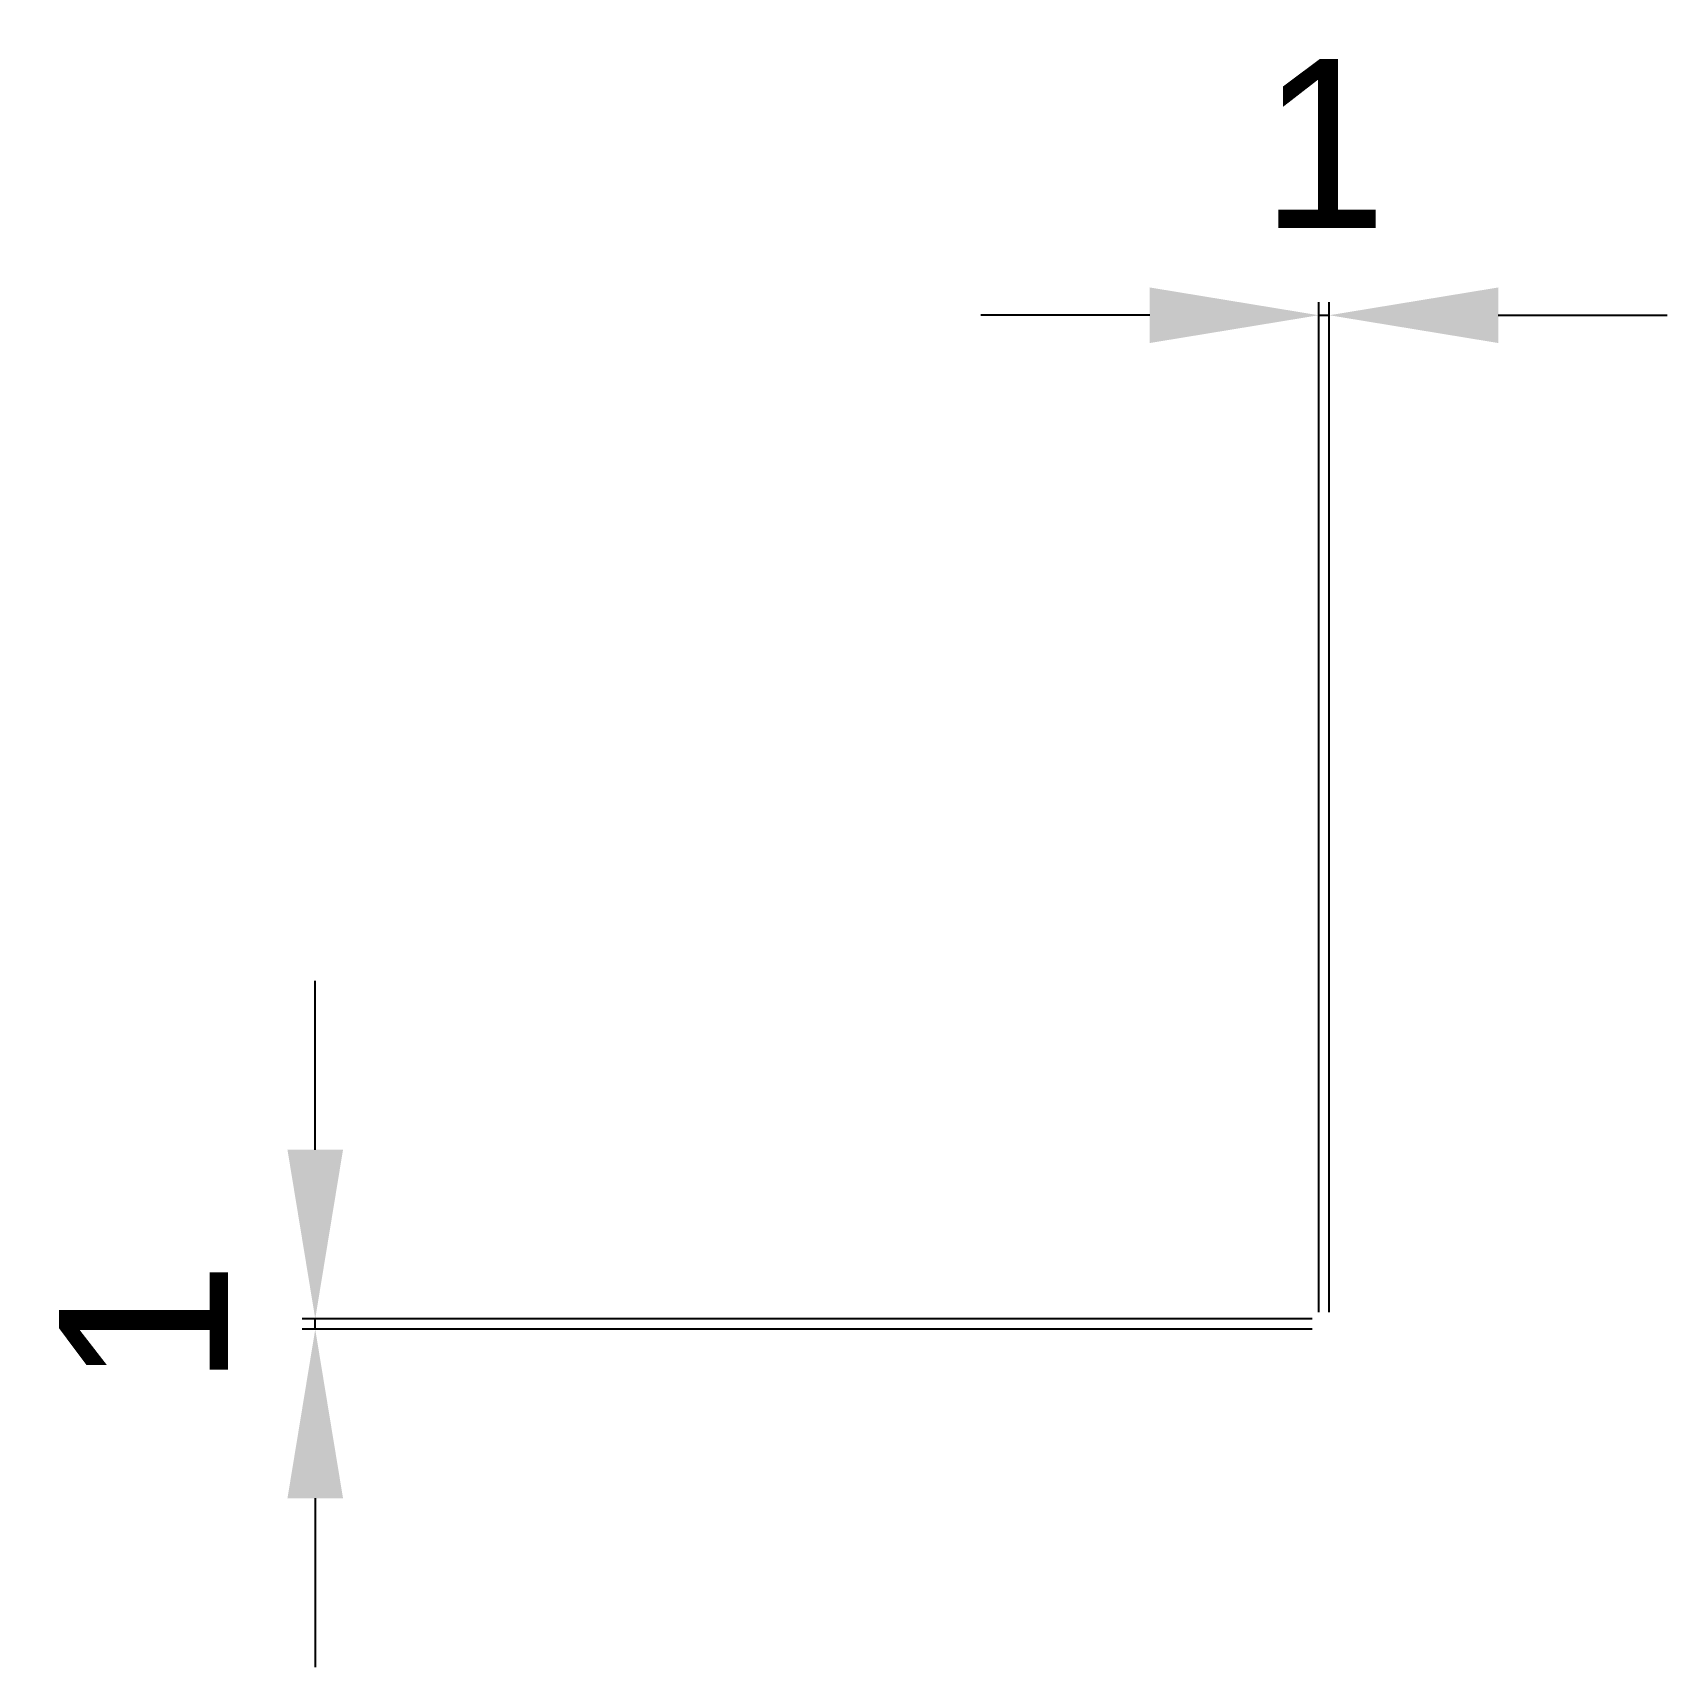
# Model space of a CAD drawing. Header units: millimetres. Extents: x -122 to 33, y -32 to 123.
import ezdxf

# ---------------------------------------------------------------- set-up
doc = ezdxf.new("R2010")
doc.units = ezdxf.units.MM
doc.layers.add('NAVVIX_DIMENSIONS', color=7, linetype='Continuous')
doc.dimstyles.new('ISO-25', dxfattribs={"dimtxt": 16, "dimasz": 16, "dimexe": 1.25, "dimexo": 0.625, "dimgap": 7, "dimtad": 1, "dimcen": 2.5, "dimazin": 3, "dimtfac": 1, "dimtmove": 1, "dimatfit": 3})

msp = doc.modelspace()

# ---------------------------------------------------------------- dimensions: what is measured, and where the dimension line sits
at = {"layer": 'NAVVIX_DIMENSIONS'}
msp.add_linear_dim(base=(0, 96), p1=(0, 1), p2=(1, 1), dimstyle='ISO-25', dxfattribs=at).render()
msp.add_linear_dim(base=(-95, 0), p1=(0, 0), p2=(0, 1), angle=90, dimstyle='ISO-25', dxfattribs=at).render()

doc.saveas('drawing.dxf')
